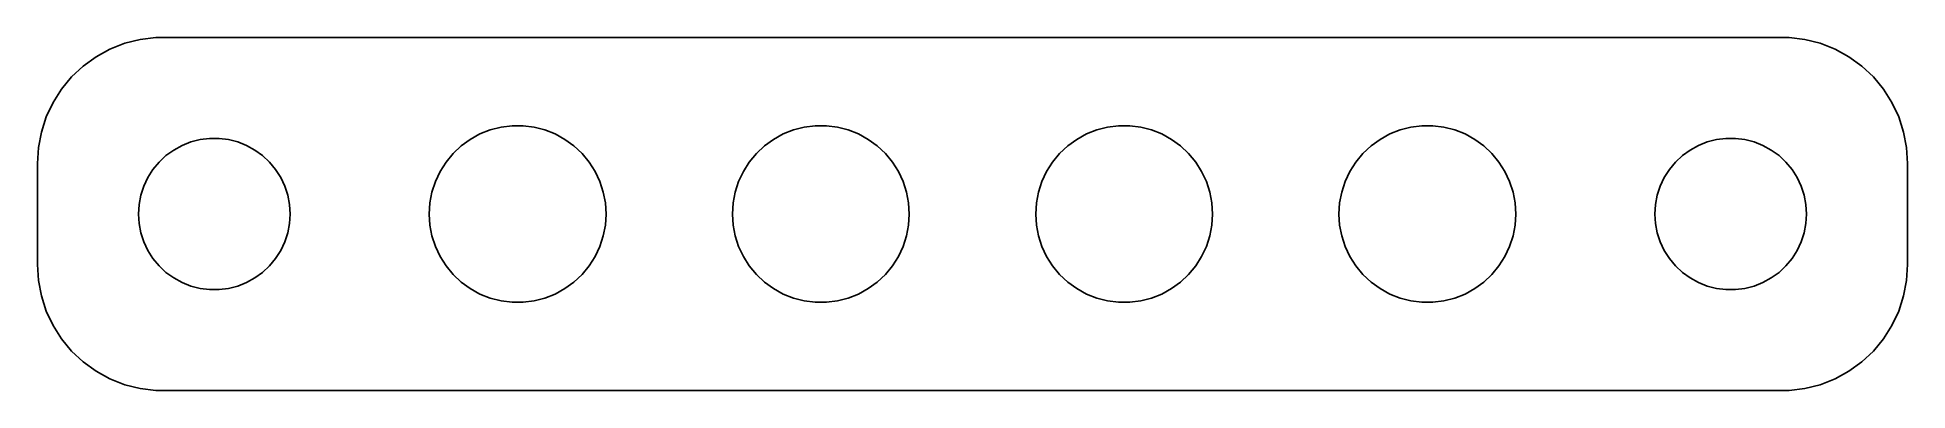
# Model space of a CAD drawing. Header units: metres. Extents: x -37 to 37, y -7 to 7.
import ezdxf

# ---------------------------------------------------------------- set-up
doc = ezdxf.new("R2010")
doc.units = ezdxf.units.M

msp = doc.modelspace()

# ---------------------------------------------------------------- linework, layer by layer
for p, q in [((-33.5451, 6.75528), (-34.1289, 6.52412)), ((-32.9369, 6.91142), (-33.5451, 6.75528)), ((-32.3139, 6.99013), (-32.9369, 6.91142)), ((32.3139, 6.99013), (-32.3139, 6.99013)), ((32.9369, 6.91142), (32.3139, 6.99013)), ((33.5451, 6.75528), (32.9369, 6.91142)), ((34.1289, 6.52412), (33.5451, 6.75528)), ((-34.6791, 6.22163), (-35.1871, 5.85255)), ((-34.1289, 6.52412), (-34.6791, 6.22163)), ((34.6791, 6.22163), (34.1289, 6.52412)), ((35.1871, 5.85255), (34.6791, 6.22163)), ((-35.6448, 5.42273), (-36.0451, 4.93892)), ((-35.1871, 5.85255), (-35.6448, 5.42273)), ((35.6448, 5.42273), (35.1871, 5.85255)), ((36.0451, 4.93892), (35.6448, 5.42273)), ((-36.0451, 4.93892), (-36.3815, 4.40877)), ((36.3815, 4.40877), (36.0451, 4.93892)), ((-36.6489, 3.84062), (-36.8429, 3.24344)), ((-36.3815, 4.40877), (-36.6489, 3.84062)), ((36.6489, 3.84062), (36.3815, 4.40877)), ((36.8429, 3.24344), (36.6489, 3.84062)), ((-36.8429, 3.24344), (-36.9606, 2.62666)), ((-30.5621, 2.94685), (-30.1884, 2.99408)), ((-30.1884, 2.99408), (-29.8116, 2.99408)), ((-29.8116, 2.99408), (-29.4379, 2.94685)), ((-19.8754, 2.95514), (-19.4902, 3.16689)), ((-19.4902, 3.16689), (-19.0816, 3.32869)), ((-19.0816, 3.32869), (-18.6558, 3.438)), ((-18.6558, 3.438), (-18.2198, 3.49309)), ((-18.2198, 3.49309), (-17.7802, 3.49309)), ((-17.7802, 3.49309), (-17.3442, 3.438)), ((-17.3442, 3.438), (-16.9184, 3.32869)), ((-16.9184, 3.32869), (-16.5098, 3.16689)), ((-16.5098, 3.16689), (-16.1246, 2.95514)), ((-7.87538, 2.95514), (-7.49022, 3.16689)), ((-7.49022, 3.16689), (-7.08156, 3.32869)), ((-7.08156, 3.32869), (-6.65582, 3.438)), ((-6.65582, 3.438), (-6.21976, 3.49309)), ((-6.21976, 3.49309), (-5.78023, 3.49309)), ((-5.78023, 3.49309), (-5.34416, 3.438)), ((-5.34416, 3.438), (-4.91843, 3.32869)), ((-4.91843, 3.32869), (-4.50977, 3.16689)), ((-4.50977, 3.16689), (-4.1246, 2.95514)), ((4.1246, 2.95514), (4.50977, 3.16689)), ((4.50977, 3.16689), (4.91843, 3.32869)), ((4.91843, 3.32869), (5.34416, 3.438)), ((5.34416, 3.438), (5.78023, 3.49309)), ((5.78023, 3.49309), (6.21976, 3.49309)), ((6.21976, 3.49309), (6.65582, 3.438)), ((6.65582, 3.438), (7.08156, 3.32869)), ((7.08156, 3.32869), (7.49022, 3.16689)), ((7.49022, 3.16689), (7.87538, 2.95514)), ((16.1246, 2.95514), (16.5098, 3.16689)), ((16.5098, 3.16689), (16.9184, 3.32869)), ((16.9184, 3.32869), (17.3442, 3.438)), ((17.3442, 3.438), (17.7802, 3.49309)), ((17.7802, 3.49309), (18.2198, 3.49309)), ((18.2198, 3.49309), (18.6558, 3.438)), ((18.6558, 3.438), (19.0816, 3.32869)), ((19.0816, 3.32869), (19.4902, 3.16689)), ((19.4902, 3.16689), (19.8754, 2.95514)), ((29.4379, 2.94685), (29.8116, 2.99408)), ((29.8116, 2.99408), (30.1884, 2.99408)), ((30.1884, 2.99408), (30.5621, 2.94685)), ((36.9606, 2.62666), (36.8429, 3.24344)), ((-36.9606, 2.62666), (-37, 2)), ((-32.1869, 2.05363), (-31.9123, 2.31154)), ((-31.9123, 2.31154), (-31.6075, 2.53297)), ((-31.6075, 2.53297), (-31.2773, 2.71448)), ((-31.2773, 2.71448), (-30.927, 2.85316)), ((-30.927, 2.85316), (-30.5621, 2.94685)), ((-29.4379, 2.94685), (-29.0729, 2.85316)), ((-29.0729, 2.85316), (-28.7227, 2.71448)), ((-28.7227, 2.71448), (-28.3925, 2.53297)), ((-28.3925, 2.53297), (-28.0877, 2.31154)), ((-28.0877, 2.31154), (-27.8131, 2.05363)), ((-20.8316, 2.05724), (-20.5514, 2.3959)), ((-20.5514, 2.3959), (-20.231, 2.69679)), ((-20.231, 2.69679), (-19.8754, 2.95514)), ((-16.1246, 2.95514), (-15.769, 2.69679)), ((-15.769, 2.69679), (-15.4486, 2.3959)), ((-15.4486, 2.3959), (-15.1684, 2.05724)), ((-8.83156, 2.05724), (-8.55138, 2.3959)), ((-8.55138, 2.3959), (-8.23097, 2.69679)), ((-8.23097, 2.69679), (-7.87538, 2.95514)), ((-4.1246, 2.95514), (-3.76901, 2.69679)), ((-3.76901, 2.69679), (-3.44861, 2.3959)), ((-3.44861, 2.3959), (-3.16843, 2.05724)), ((3.16843, 2.05724), (3.44861, 2.3959)), ((3.44861, 2.3959), (3.76901, 2.69679)), ((3.76901, 2.69679), (4.1246, 2.95514)), ((7.87538, 2.95514), (8.23097, 2.69679)), ((8.23097, 2.69679), (8.55138, 2.3959)), ((8.55138, 2.3959), (8.83156, 2.05724)), ((15.1684, 2.05724), (15.4486, 2.3959)), ((15.4486, 2.3959), (15.769, 2.69679)), ((15.769, 2.69679), (16.1246, 2.95514)), ((19.8754, 2.95514), (20.231, 2.69679)), ((20.231, 2.69679), (20.5514, 2.3959)), ((20.5514, 2.3959), (20.8316, 2.05724)), ((27.8131, 2.05363), (28.0877, 2.31154)), ((28.0877, 2.31154), (28.3925, 2.53297)), ((28.3925, 2.53297), (28.7227, 2.71448)), ((28.7227, 2.71448), (29.0729, 2.85316)), ((29.0729, 2.85316), (29.4379, 2.94685)), ((30.5621, 2.94685), (30.927, 2.85316)), ((30.927, 2.85316), (31.2773, 2.71448)), ((31.2773, 2.71448), (31.6075, 2.53297)), ((31.6075, 2.53297), (31.9123, 2.31154)), ((31.9123, 2.31154), (32.1869, 2.05363)), ((37, 2), (36.9606, 2.62666)), ((-37, 2), (-37, -2)), ((-32.6289, 1.44525), (-32.427, 1.76335)), ((-32.427, 1.76335), (-32.1869, 2.05363)), ((-27.8131, 2.05363), (-27.5729, 1.76335)), ((-27.5729, 1.76335), (-27.3711, 1.44525)), ((-21.2542, 1.28842), (-21.0671, 1.68613)), ((-21.0671, 1.68613), (-20.8316, 2.05724)), ((-15.1684, 2.05724), (-14.9329, 1.68613)), ((-14.9329, 1.68613), (-14.7458, 1.28842)), ((-9.25421, 1.28842), (-9.06706, 1.68613)), ((-9.06706, 1.68613), (-8.83156, 2.05724)), ((-3.16843, 2.05724), (-2.93292, 1.68613)), ((-2.93292, 1.68613), (-2.74577, 1.28842)), ((2.74577, 1.28842), (2.93292, 1.68613)), ((2.93292, 1.68613), (3.16843, 2.05724)), ((8.83156, 2.05724), (9.06706, 1.68613)), ((9.06706, 1.68613), (9.25421, 1.28842)), ((14.7458, 1.28842), (14.9329, 1.68613)), ((14.9329, 1.68613), (15.1684, 2.05724)), ((20.8316, 2.05724), (21.0671, 1.68613)), ((21.0671, 1.68613), (21.2542, 1.28842)), ((27.3711, 1.44525), (27.5729, 1.76335)), ((27.5729, 1.76335), (27.8131, 2.05363)), ((32.1869, 2.05363), (32.427, 1.76335)), ((32.427, 1.76335), (32.6289, 1.44525)), ((37, -2), (37, 2)), ((-32.9763, 0.375992), (-32.9057, 0.746063)), ((-32.9057, 0.746063), (-32.7893, 1.10437)), ((-32.7893, 1.10437), (-32.6289, 1.44525)), ((-27.3711, 1.44525), (-27.2107, 1.10437)), ((-27.2107, 1.10437), (-27.0942, 0.746063)), ((-27.0942, 0.746063), (-27.0237, 0.375992)), ((-21.4724, 0.43866), (-21.39, 0.870407)), ((-21.39, 0.870407), (-21.2542, 1.28842)), ((-14.7458, 1.28842), (-14.61, 0.870407)), ((-14.61, 0.870407), (-14.5276, 0.43866)), ((-9.4724, 0.43866), (-9.39003, 0.870407)), ((-9.39003, 0.870407), (-9.25421, 1.28842)), ((-2.74577, 1.28842), (-2.60995, 0.870407)), ((-2.60995, 0.870407), (-2.52759, 0.43866)), ((2.52759, 0.43866), (2.60995, 0.870407)), ((2.60995, 0.870407), (2.74577, 1.28842)), ((9.25421, 1.28842), (9.39003, 0.870407)), ((9.39003, 0.870407), (9.4724, 0.43866)), ((14.5276, 0.43866), (14.61, 0.870407)), ((14.61, 0.870407), (14.7458, 1.28842)), ((21.2542, 1.28842), (21.39, 0.870407)), ((21.39, 0.870407), (21.4724, 0.43866)), ((27.0237, 0.375992), (27.0942, 0.746063)), ((27.0942, 0.746063), (27.2107, 1.10437)), ((27.2107, 1.10437), (27.3711, 1.44525)), ((32.6289, 1.44525), (32.7893, 1.10437)), ((32.7893, 1.10437), (32.9057, 0.746063)), ((32.9057, 0.746063), (32.9763, 0.375992)), ((-33, 0), (-32.9763, 0.375992)), ((-32.9763, -0.375992), (-33, 0)), ((-27.0237, 0.375992), (-27, 0)), ((-27, 0), (-27.0237, -0.375992)), ((-21.5, 0), (-21.4724, 0.43866)), ((-21.4724, -0.43866), (-21.5, 0)), ((-14.5276, 0.43866), (-14.5, 0)), ((-14.5, 0), (-14.5276, -0.43866)), ((-9.5, 0), (-9.4724, 0.43866)), ((-9.4724, -0.43866), (-9.5, 0)), ((-2.52759, 0.43866), (-2.5, 0)), ((-2.5, 0), (-2.52759, -0.43866)), ((2.5, 0), (2.52759, 0.43866)), ((2.52759, -0.43866), (2.5, 0)), ((9.4724, 0.43866), (9.5, 0)), ((9.5, 0), (9.4724, -0.43866)), ((14.5, 0), (14.5276, 0.43866)), ((14.5276, -0.43866), (14.5, 0)), ((21.4724, 0.43866), (21.5, 0)), ((21.5, 0), (21.4724, -0.43866)), ((27, 0), (27.0237, 0.375992)), ((27.0237, -0.375992), (27, 0)), ((32.9763, 0.375992), (33, 0)), ((33, 0), (32.9763, -0.375992)), ((-32.9057, -0.746063), (-32.9763, -0.375992)), ((-27.0237, -0.375992), (-27.0942, -0.746063)), ((-21.39, -0.870407), (-21.4724, -0.43866)), ((-14.5276, -0.43866), (-14.61, -0.870407)), ((-9.39003, -0.870407), (-9.4724, -0.43866)), ((-2.52759, -0.43866), (-2.60995, -0.870407)), ((2.60995, -0.870407), (2.52759, -0.43866)), ((9.4724, -0.43866), (9.39003, -0.870407)), ((14.61, -0.870407), (14.5276, -0.43866)), ((21.4724, -0.43866), (21.39, -0.870407)), ((27.0942, -0.746063), (27.0237, -0.375992)), ((32.9763, -0.375992), (32.9057, -0.746063)), ((-32.7893, -1.10437), (-32.9057, -0.746063)), ((-32.6289, -1.44525), (-32.7893, -1.10437)), ((-32.427, -1.76335), (-32.6289, -1.44525)), ((-27.3711, -1.44525), (-27.5729, -1.76335)), ((-27.2107, -1.10437), (-27.3711, -1.44525)), ((-27.0942, -0.746063), (-27.2107, -1.10437)), ((-21.2542, -1.28842), (-21.39, -0.870407)), ((-21.0671, -1.68613), (-21.2542, -1.28842)), ((-14.7458, -1.28842), (-14.9329, -1.68613)), ((-14.61, -0.870407), (-14.7458, -1.28842)), ((-9.25421, -1.28842), (-9.39003, -0.870407)), ((-9.06706, -1.68613), (-9.25421, -1.28842)), ((-2.74577, -1.28842), (-2.93292, -1.68613)), ((-2.60995, -0.870407), (-2.74577, -1.28842)), ((2.74577, -1.28842), (2.60995, -0.870407)), ((2.93292, -1.68613), (2.74577, -1.28842)), ((9.25421, -1.28842), (9.06706, -1.68613)), ((9.39003, -0.870407), (9.25421, -1.28842)), ((14.7458, -1.28842), (14.61, -0.870407)), ((14.9329, -1.68613), (14.7458, -1.28842)), ((21.2542, -1.28842), (21.0671, -1.68613)), ((21.39, -0.870407), (21.2542, -1.28842)), ((27.2107, -1.10437), (27.0942, -0.746063)), ((27.3711, -1.44525), (27.2107, -1.10437)), ((27.5729, -1.76335), (27.3711, -1.44525)), ((32.6289, -1.44525), (32.427, -1.76335)), ((32.7893, -1.10437), (32.6289, -1.44525)), ((32.9057, -0.746063), (32.7893, -1.10437)), ((-37, -2), (-36.9606, -2.62666)), ((-32.1869, -2.05363), (-32.427, -1.76335)), ((-31.9123, -2.31154), (-32.1869, -2.05363)), ((-27.8131, -2.05363), (-28.0877, -2.31154)), ((-27.5729, -1.76335), (-27.8131, -2.05363)), ((-20.8316, -2.05724), (-21.0671, -1.68613)), ((-20.5514, -2.3959), (-20.8316, -2.05724)), ((-15.1684, -2.05724), (-15.4486, -2.3959)), ((-14.9329, -1.68613), (-15.1684, -2.05724)), ((-8.83156, -2.05724), (-9.06706, -1.68613)), ((-8.55138, -2.3959), (-8.83156, -2.05724)), ((-3.16843, -2.05724), (-3.44861, -2.3959)), ((-2.93292, -1.68613), (-3.16843, -2.05724)), ((3.16843, -2.05724), (2.93292, -1.68613)), ((3.44861, -2.3959), (3.16843, -2.05724)), ((8.83156, -2.05724), (8.55138, -2.3959)), ((9.06706, -1.68613), (8.83156, -2.05724)), ((15.1684, -2.05724), (14.9329, -1.68613)), ((15.4486, -2.3959), (15.1684, -2.05724)), ((20.8316, -2.05724), (20.5514, -2.3959)), ((21.0671, -1.68613), (20.8316, -2.05724)), ((27.8131, -2.05363), (27.5729, -1.76335)), ((28.0877, -2.31154), (27.8131, -2.05363)), ((32.1869, -2.05363), (31.9123, -2.31154)), ((32.427, -1.76335), (32.1869, -2.05363)), ((36.9606, -2.62666), (37, -2)), ((-36.9606, -2.62666), (-36.8429, -3.24344)), ((-31.6075, -2.53297), (-31.9123, -2.31154)), ((-31.2773, -2.71448), (-31.6075, -2.53297)), ((-30.927, -2.85316), (-31.2773, -2.71448)), ((-30.5621, -2.94685), (-30.927, -2.85316)), ((-30.1884, -2.99408), (-30.5621, -2.94685)), ((-29.4379, -2.94685), (-29.8116, -2.99408)), ((-29.0729, -2.85316), (-29.4379, -2.94685)), ((-28.7227, -2.71448), (-29.0729, -2.85316)), ((-28.3925, -2.53297), (-28.7227, -2.71448)), ((-28.0877, -2.31154), (-28.3925, -2.53297)), ((-20.231, -2.69679), (-20.5514, -2.3959)), ((-19.8754, -2.95514), (-20.231, -2.69679)), ((-19.4902, -3.16689), (-19.8754, -2.95514)), ((-16.1246, -2.95514), (-16.5098, -3.16689)), ((-15.769, -2.69679), (-16.1246, -2.95514)), ((-15.4486, -2.3959), (-15.769, -2.69679)), ((-8.23097, -2.69679), (-8.55138, -2.3959)), ((-7.87538, -2.95514), (-8.23097, -2.69679)), ((-7.49022, -3.16689), (-7.87538, -2.95514)), ((-4.1246, -2.95514), (-4.50977, -3.16689)), ((-3.76901, -2.69679), (-4.1246, -2.95514)), ((-3.44861, -2.3959), (-3.76901, -2.69679)), ((3.76901, -2.69679), (3.44861, -2.3959)), ((4.1246, -2.95514), (3.76901, -2.69679)), ((4.50977, -3.16689), (4.1246, -2.95514)), ((7.87538, -2.95514), (7.49022, -3.16689)), ((8.23097, -2.69679), (7.87538, -2.95514)), ((8.55138, -2.3959), (8.23097, -2.69679)), ((15.769, -2.69679), (15.4486, -2.3959)), ((16.1246, -2.95514), (15.769, -2.69679)), ((16.5098, -3.16689), (16.1246, -2.95514)), ((19.8754, -2.95514), (19.4902, -3.16689)), ((20.231, -2.69679), (19.8754, -2.95514)), ((20.5514, -2.3959), (20.231, -2.69679)), ((28.3925, -2.53297), (28.0877, -2.31154)), ((28.7227, -2.71448), (28.3925, -2.53297)), ((29.0729, -2.85316), (28.7227, -2.71448)), ((29.4379, -2.94685), (29.0729, -2.85316)), ((29.8116, -2.99408), (29.4379, -2.94685)), ((30.5621, -2.94685), (30.1884, -2.99408)), ((30.927, -2.85316), (30.5621, -2.94685)), ((31.2773, -2.71448), (30.927, -2.85316)), ((31.6075, -2.53297), (31.2773, -2.71448)), ((31.9123, -2.31154), (31.6075, -2.53297)), ((36.8429, -3.24344), (36.9606, -2.62666)), ((-36.8429, -3.24344), (-36.6489, -3.84062)), ((-29.8116, -2.99408), (-30.1884, -2.99408)), ((-19.0816, -3.32869), (-19.4902, -3.16689)), ((-18.6558, -3.438), (-19.0816, -3.32869)), ((-18.2198, -3.49309), (-18.6558, -3.438)), ((-17.7802, -3.49309), (-18.2198, -3.49309)), ((-17.3442, -3.438), (-17.7802, -3.49309)), ((-16.9184, -3.32869), (-17.3442, -3.438)), ((-16.5098, -3.16689), (-16.9184, -3.32869)), ((-7.08156, -3.32869), (-7.49022, -3.16689)), ((-6.65582, -3.438), (-7.08156, -3.32869)), ((-6.21976, -3.49309), (-6.65582, -3.438)), ((-5.78023, -3.49309), (-6.21976, -3.49309)), ((-5.34416, -3.438), (-5.78023, -3.49309)), ((-4.91843, -3.32869), (-5.34416, -3.438)), ((-4.50977, -3.16689), (-4.91843, -3.32869)), ((4.91843, -3.32869), (4.50977, -3.16689)), ((5.34416, -3.438), (4.91843, -3.32869)), ((5.78023, -3.49309), (5.34416, -3.438)), ((6.21976, -3.49309), (5.78023, -3.49309)), ((6.65582, -3.438), (6.21976, -3.49309)), ((7.08156, -3.32869), (6.65582, -3.438)), ((7.49022, -3.16689), (7.08156, -3.32869)), ((16.9184, -3.32869), (16.5098, -3.16689)), ((17.3442, -3.438), (16.9184, -3.32869)), ((17.7802, -3.49309), (17.3442, -3.438)), ((18.2198, -3.49309), (17.7802, -3.49309)), ((18.6558, -3.438), (18.2198, -3.49309)), ((19.0816, -3.32869), (18.6558, -3.438)), ((19.4902, -3.16689), (19.0816, -3.32869)), ((30.1884, -2.99408), (29.8116, -2.99408)), ((36.6489, -3.84062), (36.8429, -3.24344)), ((-36.6489, -3.84062), (-36.3815, -4.40877)), ((-36.3815, -4.40877), (-36.0451, -4.93892)), ((36.0451, -4.93892), (36.3815, -4.40877)), ((36.3815, -4.40877), (36.6489, -3.84062)), ((-36.0451, -4.93892), (-35.6448, -5.42273)), ((35.6448, -5.42273), (36.0451, -4.93892)), ((-35.6448, -5.42273), (-35.1871, -5.85255)), ((-35.1871, -5.85255), (-34.6791, -6.22163)), ((34.6791, -6.22163), (35.1871, -5.85255)), ((35.1871, -5.85255), (35.6448, -5.42273)), ((-34.6791, -6.22163), (-34.1289, -6.52412)), ((-34.1289, -6.52412), (-33.5451, -6.75528)), ((33.5451, -6.75528), (34.1289, -6.52412)), ((34.1289, -6.52412), (34.6791, -6.22163)), ((-33.5451, -6.75528), (-32.9369, -6.91142)), ((-32.9369, -6.91142), (-32.3139, -6.99013)), ((-32.3139, -6.99013), (32.3139, -6.99013)), ((32.3139, -6.99013), (32.9369, -6.91142)), ((32.9369, -6.91142), (33.5451, -6.75528))]:
    msp.add_line(p, q)

doc.saveas('drawing.dxf')
